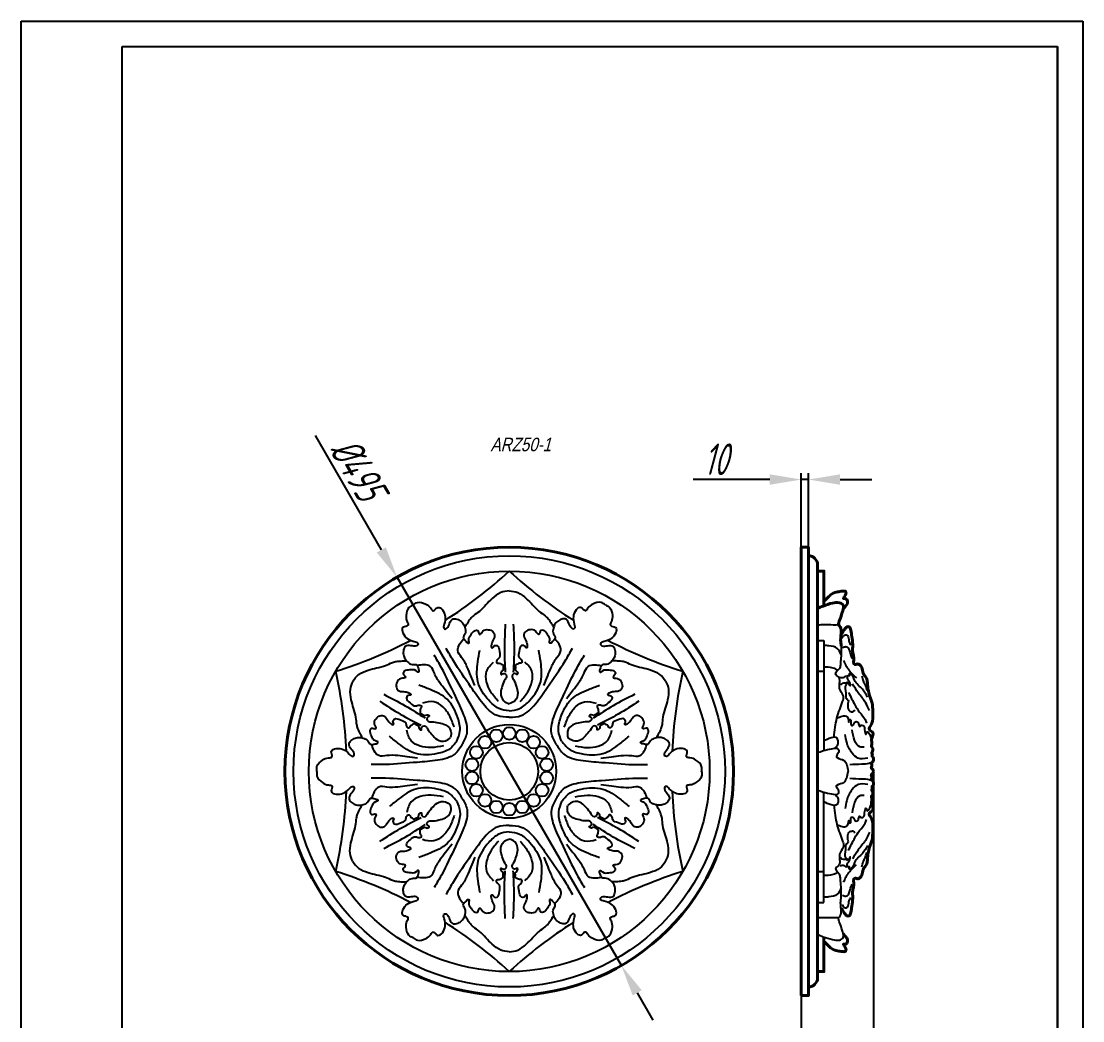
# Model space of a CAD drawing. Header units: millimetres. Extents: x 1541 to 2717, y 245 to 1908.
# Drawn here: x 1541 to 2717, y 800 to 1908 of the extents above; entities that cross this region are included whole.
import ezdxf

# ---------------------------------------------------------------- set-up
doc = ezdxf.new("R2010")
doc.units = ezdxf.units.MM
for name, color, linetype, lineweight in [('архио', 252, 'Continuous', 40), ('ПВХ', 3, 'Continuous', 25), ('Размеры и Текст', 185, 'Continuous', 9)]:
    doc.layers.add(name, color=color, linetype=linetype, lineweight=lineweight)
doc.styles.add('SIMPLEX', font='', dxfattribs={"width": 0.8, "oblique": 15})
doc.styles.get("Standard").update_dxf_attribs({"font": 'ARIAL.TTF'})
doc.styles.get('SIMPLEX').set_extended_font_data('GOST 2.304-81')
doc.dimstyles.new('1K10', dxfattribs={"dimscale": 10, "dimtxt": 3.5, "dimasz": 3.5, "dimexe": 0.7, "dimexo": 0, "dimgap": 0.5, "dimtad": 1, "dimdec": 0, "dimtxsty": 'SIMPLEX', "dimcen": 3.5, "dimadec": 0, "dimazin": 2, "dimtfac": 1, "dimtdec": 0, "dimtmove": 0, "dimatfit": 3, "dimldrblk": 'OPEN', "dimfxl": 1, "dimtolj": 1, "dimtzin": 0, "dimarcsym": 0})
doc.dimstyles.new('1K8', dxfattribs={"dimscale": 8, "dimtxt": 3.5, "dimasz": 3.5, "dimexe": 0.7, "dimexo": 0, "dimgap": 0.5, "dimtad": 1, "dimdec": 0, "dimtxsty": 'SIMPLEX', "dimcen": 3.5, "dimadec": 0, "dimazin": 2, "dimtfac": 1, "dimtdec": 0, "dimtmove": 0, "dimatfit": 3, "dimldrblk": 'OPEN', "dimfxl": 1, "dimtolj": 1, "dimtzin": 0, "dimarcsym": 0})

# ---------------------------------------------------------------- blocks, each defined once
blk = doc.blocks.new('*D9')
at = {"layer": 'Defpoints', "color": 0, "transparency": 16777216}
for p in [(2404.7, 1076.1), (2484.7, 1076.1), (2484.7, 752.6)]:
    blk.add_point(p, dxfattribs=at)
at = {"layer": 'Размеры и Текст', "color": 0, "lineweight": -2, "transparency": 16777216}
for p, q in [((2404.7, 1076.1), (2404.7, 747)), ((2484.7, 1076.1), (2484.7, 747)), ((2404.7, 752.6), (2320.2, 752.6)), ((2456.7, 752.6), (2432.7, 752.6))]:
    blk.add_line(p, q, dxfattribs=at)
at = {"layer": 'Размеры и Текст', "color": 0, "transparency": 16777216}
for points in [[(2432.7, 757.3), (2432.7, 747.9), (2404.7, 752.6)], [(2456.7, 757.3), (2456.7, 747.9), (2484.7, 752.6)]]:
    blk.add_solid(points, dxfattribs=at)
at = {"layer": 'Размеры и Текст', "color": 0, "transparency": 16777216, "insert": (2344, 770.6), "char_height": 28, "attachment_point": 5, "style": 'SIMPLEX'}
blk.add_mtext('\\A1;77', dxfattribs=at)
blk = doc.blocks.new('_OPEN')
at = {"color": 0, "linetype": 'ByBlock'}
for p, q in [((-1, 0.167), (0, 0)), ((0, 0), (-1, -0.167)), ((0, 0), (-1, 0))]:
    blk.add_line(p, q, dxfattribs=at)
blk = doc.blocks.new('*D7')
at = {"layer": 'Defpoints', "color": 0, "transparency": 16777216}
for p in [(1956.9, 1291.3), (2205.4, 860.9)]:
    blk.add_point(p, dxfattribs=at)
at = {"layer": 'Размеры и Текст', "color": 0, "lineweight": -2, "transparency": 16777216}
for p, q in [((1866.3, 1448.4), (1939.4, 1321.6)), ((2205.4, 860.9), (1956.9, 1291.3)), ((2222.9, 830.6), (2240.4, 800.3))]:
    blk.add_line(p, q, dxfattribs=at)
at = {"layer": 'Размеры и Текст', "color": 0, "transparency": 16777216}
for points in [[(1944.5, 1324.5), (1934.4, 1318.7), (1956.9, 1291.3)], [(2228, 833.5), (2217.9, 827.7), (2205.4, 860.9)]]:
    blk.add_solid(points, dxfattribs=at)
at = {"layer": 'Размеры и Текст', "color": 0, "transparency": 16777216, "insert": (1913.6, 1411.4), "char_height": 35, "attachment_point": 5, "rotation": 300, "style": 'SIMPLEX'}
blk.add_mtext('\\A1;%%c495', dxfattribs=at)
blk = doc.blocks.new('*D8')
at = {"layer": 'Defpoints', "color": 0, "transparency": 16777216}
for p in [(2412.7, 1399.6), (2404.7, 1324.6), (2412.7, 1324.6)]:
    blk.add_point(p, dxfattribs=at)
at = {"layer": 'Размеры и Текст', "color": 0, "lineweight": -2, "transparency": 16777216}
for p, q in [((2369.7, 1399.6), (2285.1, 1399.6)), ((2404.7, 1324.6), (2404.7, 1406.6)), ((2412.7, 1399.6), (2404.7, 1399.6)), ((2412.7, 1324.6), (2412.7, 1406.6)), ((2447.7, 1399.6), (2482.7, 1399.6))]:
    blk.add_line(p, q, dxfattribs=at)
at = {"layer": 'Размеры и Текст', "color": 0, "transparency": 16777216}
for points in [[(2369.7, 1405.4), (2369.7, 1393.8), (2404.7, 1399.6)], [(2447.7, 1405.4), (2447.7, 1393.8), (2412.7, 1399.6)]]:
    blk.add_solid(points, dxfattribs=at)
at = {"layer": 'Размеры и Текст', "color": 0, "transparency": 16777216, "insert": (2309.9, 1422.1), "char_height": 35, "attachment_point": 5, "style": 'SIMPLEX'}
blk.add_mtext('\\A1;10', dxfattribs=at)

msp = doc.modelspace()

# ---------------------------------------------------------------- linework, layer by layer
for p, q in [((1540.5, 244.5), (1540.5, 1907.7)), ((1540.5, 1907.7), (2716.5, 1907.7)), ((2716.5, 1907.7), (2716.5, 244.5)), ((1652.5, 272.5), (1652.5, 1879.7)), ((1652.5, 1879.7), (2688.5, 1879.7)), ((2688.5, 1879.7), (2688.5, 272.5)), ((2688.5, 356.5), (2688.5, 1879.7))]:
    msp.add_line(p, q)
at = {"layer": 'архио'}
for points in [[(2404.7, 827.6), (2404.7, 1324.6), (2412.7, 1324.6), (2412.7, 827.6), (2404.7, 827.6)], [(2422.7, 1305.1), (2422.7, 1076.1)], [(2422.7, 1298.1), (2429.7, 1298.1), (2429.7, 1259.7)], [(2422.7, 847.1), (2422.7, 1076.1)], [(2422.7, 854.1), (2429.7, 854.1), (2429.7, 892.5)]]:
    msp.add_lwpolyline(points, dxfattribs=at)
msp.add_circle((2081.2, 1076.1), 248.5, dxfattribs=at)
for centre, start, end in [((2412.7, 1305.1), 0, 90), ((2412.7, 847.1), 270, 0)]:
    msp.add_arc(centre, 10, start, end, dxfattribs=at)
for points, knots in [([(2429.7, 1264.1), (2432.7, 1267.4), (2438.4, 1273.7), (2444.4, 1275), (2449.4, 1275.8), (2454.3, 1276.3), (2454.6, 1271.8), (2449.9, 1267), (2453.6, 1268), (2458.3, 1263.9), (2454.3, 1259.5), (2451.2, 1256.1)], [0, 0, 0, 0, 7.727077, 14.942722, 20.437418, 23.835064, 26.619122, 32.288644, 33.261382, 36.573925, 47.330561, 47.330561, 47.330561, 47.330561]), ([(2484.7, 1076.1), (2484.4, 1077.1), (2484, 1078.6), (2481.6, 1080), (2483.7, 1082.1), (2481.7, 1084.8), (2485.5, 1087.5), (2485, 1091.7), (2482.7, 1093.3), (2483.7, 1094.3), (2483.6, 1095.6), (2482.3, 1096.3), (2483.9, 1098.4), (2484.7, 1101.4), (2481.8, 1103.6), (2483.5, 1107.1), (2482, 1110.4), (2483.7, 1114.5), (2485.2, 1119.5), (2480.7, 1121.3), (2479.6, 1124.2), (2483.7, 1128.6), (2484.2, 1140.1), (2483.8, 1151.9), (2480.5, 1159.8), (2479, 1165.1), (2477.7, 1171.7), (2478.1, 1179.2), (2472.1, 1184.5), (2473.1, 1191.5), (2469, 1194.8), (2467, 1195.5), (2465.5, 1194.6), (2461.6, 1194.2), (2463.9, 1202.4), (2460.8, 1208.5), (2462.3, 1216.8), (2460.6, 1225), (2460.1, 1231.4), (2458.5, 1236.4), (2456.1, 1236.8), (2455.2, 1236.2), (2455, 1236.1)], [0, 0, 0, 0, 3.035672, 4.519711, 6.893274, 9.12537, 12.59969, 18.158675, 18.729455, 19.778632, 21.320406, 22.119502, 23.498589, 27.528779, 30.463386, 32.284102, 38.014343, 40.056005, 45.604893, 50.571012, 52.156564, 54.039052, 66.789311, 85.067675, 89.316782, 92.431962, 101.347478, 110.183746, 112.469674, 124.609057, 126.352721, 128.255, 130.381184, 131.404563, 139.134962, 145.083815, 153.735381, 162.648264, 169.860106, 174.052026, 176.192892, 176.560001, 176.560001, 176.560001, 176.560001]), ([(2484.7, 1076.1), (2484.4, 1075.1), (2484, 1073.6), (2481.6, 1072.2), (2483.7, 1070.1), (2481.7, 1067.4), (2485.5, 1064.7), (2485, 1060.5), (2482.7, 1058.9), (2483.7, 1057.9), (2483.6, 1056.6), (2482.3, 1055.9), (2483.9, 1053.8), (2484.7, 1050.9), (2481.8, 1048.6), (2483.5, 1045.1), (2482, 1041.8), (2483.7, 1037.7), (2485.2, 1032.7), (2480.7, 1030.9), (2479.6, 1028), (2483.7, 1023.6), (2484.2, 1012.1), (2483.8, 1000.3), (2480.5, 992.4), (2479, 987.2), (2477.7, 980.5), (2478.1, 973), (2472.1, 967.7), (2473.1, 960.8), (2469, 957.4), (2467, 956.7), (2465.5, 957.6), (2461.6, 958), (2463.9, 949.8), (2460.8, 943.7), (2462.3, 935.4), (2460.6, 927.2), (2460.1, 920.8), (2458.5, 915.8), (2456.1, 915.4), (2455.2, 916), (2455, 916.1)], [0, 0, 0, 0, 3.035672, 4.519711, 6.893274, 9.12537, 12.59969, 18.158675, 18.729455, 19.778632, 21.320406, 22.119502, 23.498589, 27.528779, 30.463386, 32.284102, 38.014343, 40.056005, 45.604893, 50.571012, 52.156564, 54.039052, 66.789311, 85.067675, 89.316782, 92.431962, 101.347478, 110.183746, 112.469674, 124.609057, 126.352721, 128.255, 130.381184, 131.404563, 139.134962, 145.083815, 153.735381, 162.648264, 169.860106, 174.052026, 176.192892, 176.560001, 176.560001, 176.560001, 176.560001]), ([(2429.7, 888.1), (2432.7, 884.8), (2438.4, 878.5), (2444.4, 877.2), (2449.4, 876.4), (2454.3, 875.9), (2454.6, 880.4), (2449.9, 885.2), (2453.6, 884.2), (2458.3, 888.4), (2454.3, 892.7), (2451.2, 896.1)], [0, 0, 0, 0, 7.727077, 14.942722, 20.437418, 23.835064, 26.619122, 32.288644, 33.261382, 36.573925, 47.330561, 47.330561, 47.330561, 47.330561])]:
    msp.add_open_spline(points, degree=3, knots=knots, dxfattribs=at)
for points in [[(2422.7, 1256.7), (2428.9, 1259.4), (2439.3, 1262.7), (2446.9, 1263.1), (2451.1, 1260.4), (2450.6, 1254.2), (2448.1, 1246.1), (2446, 1239.3), (2446, 1238.4)], [(2446, 1238.4), (2447.8, 1236.4), (2448.8, 1228.7), (2448.3, 1221.9), (2449, 1215)], [(2455, 1236.1), (2452.8, 1233.9), (2450.2, 1229.7), (2448.8, 1227.9)], [(2455, 916.1), (2452.8, 918.4), (2450.2, 922.5), (2448.8, 924.3)]]:
    msp.add_spline(points, degree=3, dxfattribs=at)
at = {"layer": 'ПВХ', "ltscale": 100}
for points in [[(2422.7, 1221.3), (2429.7, 1221.3)], [(2429.7, 1221.3), (2429.7, 1099)], [(2422.7, 1187.1), (2429.7, 1187.1)], [(2429.7, 930.9), (2429.7, 1053.2)], [(2422.7, 965.1), (2429.7, 965.1)], [(2422.7, 930.9), (2429.7, 930.9)]]:
    msp.add_lwpolyline(points, dxfattribs=at)
for centre, radius in [((2081.2, 1076.1), 239), ((2081.2, 1076.1), 222), ((2081.2, 1076.1), 52), ((2066.8, 1115.6), 7), ((2081.2, 1118.1), 7), ((2095.6, 1115.6), 7), ((2054.2, 1108.3), 7), ((2081.2, 1076.1), 32), ((2108.2, 1108.3), 7), ((2044.8, 1097.1), 7), ((2117.6, 1097.1), 7), ((2039.8, 1083.4), 7), ((2122.6, 1083.4), 7), ((2039.8, 1068.8), 7), ((2122.6, 1068.8), 7), ((2044.8, 1055.1), 7), ((2117.6, 1055.1), 7), ((2054.2, 1043.9), 7), ((2108.2, 1043.9), 7), ((2066.8, 1036.6), 7), ((2081.2, 1034.1), 7), ((2095.6, 1036.6), 7)]:
    msp.add_circle(centre, radius, dxfattribs=at)
for centre, start, end in [((1736.8, 1672.5), 302.4949, 312.6032), ((2425.6, 1672.5), 227.3968, 237.5051), ((1736.8, 1672.5), 287.3968, 297.5051), ((2425.6, 1672.5), 242.4949, 252.6032), ((1392.5, 1076.1), 2.4949, 12.6032), ((2769.9, 1076.1), 167.3968, 177.5051), ((1392.5, 1076.1), 347.3968, 357.5051), ((2769.9, 1076.1), 182.4949, 192.6032), ((1736.8, 479.7), 62.4949, 72.6032), ((2425.6, 479.7), 107.3968, 117.5051), ((1736.8, 479.7), 47.3968, 57.5051), ((2425.6, 479.7), 122.4949, 132.6032)]:
    msp.add_arc(centre, 508.7, start, end, dxfattribs=at)
for points, knots in [([(2081.2, 1276.1), (2077.9, 1275.8), (2070.8, 1275), (2062.5, 1268.1), (2055.2, 1260.7), (2049, 1253.5), (2042.3, 1249.5), (2037.6, 1244.9), (2034.8, 1240.4), (2032.8, 1237.2), (2031.9, 1235.9)], [0, 0, 0, 0, 9.680595, 21.137021, 31.032905, 41.173984, 49.444937, 54.106694, 60.76229, 65.356004, 65.356004, 65.356004, 65.356004]), ([(2081.2, 1276.1), (2084.5, 1275.8), (2091.6, 1275), (2099.9, 1268.1), (2107.2, 1260.7), (2113.4, 1253.5), (2120.1, 1249.5), (2124.8, 1244.9), (2127.6, 1240.4), (2129.6, 1237.2), (2130.5, 1235.9)], [0, 0, 0, 0, 9.680595, 21.137021, 31.032905, 41.173984, 49.444937, 54.106694, 60.76229, 65.356004, 65.356004, 65.356004, 65.356004]), ([(2043, 1171.3), (2041.5, 1174.9), (2038.7, 1181.7), (2034.5, 1192.4), (2029.7, 1201.4), (2022.6, 1209.2), (2025.8, 1217.4), (2029, 1221.1), (2030.7, 1222.9)], [0, 0, 0, 0, 11.598023, 22.048656, 34.334672, 43.150267, 50.427231, 57.912523, 57.912523, 57.912523, 57.912523]), ([(2119.4, 1171.3), (2120.9, 1174.9), (2123.7, 1181.7), (2127.9, 1192.4), (2132.7, 1201.4), (2139.8, 1209.2), (2136.6, 1217.4), (2133.4, 1221.1), (2131.7, 1222.9)], [0, 0, 0, 0, 11.598023, 22.048656, 34.334672, 43.150267, 50.427231, 57.912523, 57.912523, 57.912523, 57.912523]), ([(1908, 1176.1), (1909.9, 1178.8), (1914.1, 1184.6), (1924.3, 1188.2), (1934.3, 1190.9), (1943.7, 1192.7), (1950.5, 1196.5), (1956.8, 1198.3), (1962.1, 1198.4), (1965.9, 1198.6), (1967.4, 1198.7)], [0, 0, 0, 0, 9.680595, 21.137021, 31.032905, 41.173984, 49.444937, 54.106694, 60.76229, 65.356004, 65.356004, 65.356004, 65.356004]), ([(2017.8, 1156.8), (2015.5, 1159.8), (2011, 1165.7), (2003.8, 1174.7), (1998.4, 1183.4), (1995.3, 1193.4), (1986.5, 1194.7), (1981.7, 1193.8), (1979.3, 1193.3)], [0, 0, 0, 0, 11.598023, 22.048656, 34.334672, 43.150267, 50.427231, 57.912523, 57.912523, 57.912523, 57.912523]), ([(2144.6, 1156.8), (2146.9, 1159.8), (2151.4, 1165.7), (2158.6, 1174.7), (2164, 1183.4), (2167.1, 1193.4), (2175.9, 1194.7), (2180.7, 1193.8), (2183.1, 1193.3)], [0, 0, 0, 0, 11.598023, 22.048656, 34.334672, 43.150267, 50.427231, 57.912523, 57.912523, 57.912523, 57.912523]), ([(2254.4, 1176.1), (2252.5, 1178.8), (2248.3, 1184.6), (2238.1, 1188.2), (2228.1, 1190.9), (2218.7, 1192.7), (2211.9, 1196.5), (2205.6, 1198.3), (2200.3, 1198.4), (2196.5, 1198.6), (2195, 1198.7)], [0, 0, 0, 0, 9.680595, 21.137021, 31.032905, 41.173984, 49.444937, 54.106694, 60.76229, 65.356004, 65.356004, 65.356004, 65.356004]), ([(1908, 1176.1), (1906.6, 1173.1), (1903.7, 1166.5), (1905.6, 1155.9), (1908.3, 1145.9), (1911.4, 1136.9), (1911.5, 1129.1), (1913.2, 1122.8), (1915.8, 1118.1), (1917.5, 1114.7), (1918.1, 1113.4)], [0, 0, 0, 0, 9.680595, 21.137021, 31.032905, 41.173984, 49.444937, 54.106694, 60.76229, 65.356004, 65.356004, 65.356004, 65.356004]), ([(2254.4, 1176.1), (2255.8, 1173.1), (2258.7, 1166.5), (2256.8, 1155.9), (2254.1, 1145.9), (2251, 1136.9), (2250.9, 1129.1), (2249.2, 1122.8), (2246.6, 1118.1), (2244.9, 1114.7), (2244.3, 1113.4)], [0, 0, 0, 0, 9.680595, 21.137021, 31.032905, 41.173984, 49.444937, 54.106694, 60.76229, 65.356004, 65.356004, 65.356004, 65.356004]), ([(1979.6, 1090.7), (1975.8, 1091.2), (1968.5, 1092.1), (1957.1, 1093.8), (1946.9, 1094.2), (1936.6, 1091.9), (1931.1, 1098.8), (1929.5, 1103.4), (1928.8, 1105.8)], [0, 0, 0, 0, 11.598023, 22.048656, 34.334672, 43.150267, 50.427231, 57.912523, 57.912523, 57.912523, 57.912523]), ([(2182.7, 1090.7), (2186.6, 1091.2), (2193.9, 1092.1), (2205.3, 1093.8), (2215.5, 1094.2), (2225.8, 1091.9), (2231.3, 1098.8), (2232.9, 1103.4), (2233.6, 1105.8)], [0, 0, 0, 0, 11.598023, 22.048656, 34.334672, 43.150267, 50.427231, 57.912523, 57.912523, 57.912523, 57.912523]), ([(1979.6, 1061.5), (1975.8, 1061), (1968.5, 1060.1), (1957.1, 1058.4), (1946.9, 1058), (1936.6, 1060.3), (1931.1, 1053.4), (1929.5, 1048.8), (1928.8, 1046.5)], [0, 0, 0, 0, 11.598023, 22.048656, 34.334672, 43.150267, 50.427231, 57.912523, 57.912523, 57.912523, 57.912523]), ([(2182.7, 1061.5), (2186.6, 1061), (2193.9, 1060.1), (2205.3, 1058.4), (2215.5, 1058), (2225.8, 1060.3), (2231.3, 1053.4), (2232.9, 1048.8), (2233.6, 1046.5)], [0, 0, 0, 0, 11.598023, 22.048656, 34.334672, 43.150267, 50.427231, 57.912523, 57.912523, 57.912523, 57.912523]), ([(1908, 976.1), (1906.6, 979.1), (1903.7, 985.7), (1905.6, 996.3), (1908.3, 1006.3), (1911.4, 1015.3), (1911.5, 1023.1), (1913.2, 1029.5), (1915.8, 1034.1), (1917.5, 1037.5), (1918.1, 1038.8)], [0, 0, 0, 0, 9.680595, 21.137021, 31.032905, 41.173984, 49.444937, 54.106694, 60.76229, 65.356004, 65.356004, 65.356004, 65.356004]), ([(2254.4, 976.1), (2255.8, 979.1), (2258.7, 985.7), (2256.8, 996.3), (2254.1, 1006.3), (2251, 1015.3), (2250.9, 1023.1), (2249.2, 1029.5), (2246.6, 1034.1), (2244.9, 1037.5), (2244.3, 1038.8)], [0, 0, 0, 0, 9.680595, 21.137021, 31.032905, 41.173984, 49.444937, 54.106694, 60.76229, 65.356004, 65.356004, 65.356004, 65.356004]), ([(2017.8, 995.4), (2015.5, 992.4), (2011, 986.5), (2003.8, 977.5), (1998.4, 968.8), (1995.3, 958.8), (1986.5, 957.5), (1981.7, 958.4), (1979.3, 958.9)], [0, 0, 0, 0, 11.598023, 22.048656, 34.334672, 43.150267, 50.427231, 57.912523, 57.912523, 57.912523, 57.912523]), ([(2144.6, 995.4), (2146.9, 992.4), (2151.4, 986.5), (2158.6, 977.5), (2164, 968.8), (2167.1, 958.8), (2175.9, 957.5), (2180.7, 958.4), (2183.1, 958.9)], [0, 0, 0, 0, 11.598023, 22.048656, 34.334672, 43.150267, 50.427231, 57.912523, 57.912523, 57.912523, 57.912523]), ([(1908, 976.1), (1909.9, 973.4), (1914.1, 967.6), (1924.3, 964), (1934.3, 961.3), (1943.7, 959.5), (1950.5, 955.7), (1956.8, 953.9), (1962.1, 953.8), (1965.9, 953.6), (1967.4, 953.5)], [0, 0, 0, 0, 9.680595, 21.137021, 31.032905, 41.173984, 49.444937, 54.106694, 60.76229, 65.356004, 65.356004, 65.356004, 65.356004]), ([(2043, 980.9), (2041.5, 977.3), (2038.7, 970.5), (2034.5, 959.8), (2029.7, 950.8), (2022.6, 943), (2025.8, 934.8), (2029, 931.1), (2030.7, 929.3)], [0, 0, 0, 0, 11.598023, 22.048656, 34.334672, 43.150267, 50.427231, 57.912523, 57.912523, 57.912523, 57.912523]), ([(2119.4, 980.9), (2120.9, 977.3), (2123.7, 970.5), (2127.9, 959.8), (2132.7, 950.8), (2139.8, 943), (2136.6, 934.8), (2133.4, 931.1), (2131.7, 929.3)], [0, 0, 0, 0, 11.598023, 22.048656, 34.334672, 43.150267, 50.427231, 57.912523, 57.912523, 57.912523, 57.912523]), ([(2254.4, 976.1), (2252.5, 973.4), (2248.3, 967.6), (2238.1, 964), (2228.1, 961.3), (2218.7, 959.5), (2211.9, 955.7), (2205.6, 953.9), (2200.3, 953.8), (2196.5, 953.6), (2195, 953.5)], [0, 0, 0, 0, 9.680595, 21.137021, 31.032905, 41.173984, 49.444937, 54.106694, 60.76229, 65.356004, 65.356004, 65.356004, 65.356004]), ([(2081.2, 876.1), (2077.9, 876.4), (2070.8, 877.2), (2062.5, 884.1), (2055.2, 891.5), (2049, 898.7), (2042.3, 902.7), (2037.6, 907.3), (2034.8, 911.8), (2032.8, 915), (2031.9, 916.3)], [0, 0, 0, 0, 9.680595, 21.137021, 31.032905, 41.173984, 49.444937, 54.106694, 60.76229, 65.356004, 65.356004, 65.356004, 65.356004]), ([(2081.2, 876.1), (2084.5, 876.4), (2091.6, 877.2), (2099.9, 884.1), (2107.2, 891.5), (2113.4, 898.7), (2120.1, 902.7), (2124.8, 907.3), (2127.6, 911.8), (2129.6, 915), (2130.5, 916.3)], [0, 0, 0, 0, 9.680595, 21.137021, 31.032905, 41.173984, 49.444937, 54.106694, 60.76229, 65.356004, 65.356004, 65.356004, 65.356004])]:
    msp.add_open_spline(points, degree=3, knots=knots, dxfattribs=at)
for points in [[(1974.7, 1260.6), (1970, 1257.8), (1967, 1249), (1968.1, 1241.9), (1969.1, 1238.2), (1967.9, 1237.2), (1965, 1236.5), (1963.3, 1235.5), (1963.3, 1229.7), (1968.2, 1223.3), (1975.9, 1220), (1980.2, 1217.5), (1980.1, 1216.6), (1978.5, 1215.4), (1972.3, 1215.4), (1965.9, 1214.4), (1964.5, 1212), (1963.8, 1206.7), (1965.1, 1202), (1968.4, 1197.7), (1973.5, 1194.7), (1978.7, 1194), (1979.8, 1192.2), (1980.5, 1189.6), (1981.2, 1187), (1980.6, 1186), (1977.9, 1187.6), (1970.8, 1188.5), (1964.9, 1187), (1963.5, 1184.5), (1965.1, 1182.4), (1966.2, 1180.4), (1961.4, 1179.1), (1956.8, 1174.7), (1956.1, 1169.3), (1959.3, 1165.2), (1965.5, 1164.4), (1970.6, 1162.9), (1971.6, 1162.4), (1972.3, 1161.2), (1970.9, 1160.5), (1968.6, 1159.9), (1967.3, 1157.5), (1971.5, 1152), (1977.4, 1148.6), (1981.1, 1149.6), (1982.3, 1149.4), (1983.8, 1148.6), (1983.8, 1147.3), (1982.9, 1145.8), (1982.6, 1143.4), (1982.6, 1140.8), (1984.5, 1139.7), (1987.3, 1138.1), (1990.2, 1138.9), (1992.6, 1137.4), (1991.3, 1136.4), (1989.9, 1134.1), (1991.4, 1131.6), (1995.1, 1131.1), (2003.1, 1130), (2010.7, 1127.7), (2016.6, 1120.4), (2016.2, 1113.6)], [(1974.7, 1260.6), (1979.4, 1263.3), (1988.6, 1261.4), (1994.2, 1257), (1996.9, 1254.2), (1998.3, 1254.8), (2000.4, 1256.9), (2002.1, 1257.9), (2007.1, 1255), (2010.2, 1247.6), (2009.2, 1239.3), (2009.2, 1234.3), (2010.1, 1233.9), (2011.9, 1234.7), (2015.1, 1240.1), (2019.1, 1245.1), (2021.8, 1245.1), (2026.8, 1243.1), (2030.3, 1239.6), (2032.3, 1234.6), (2032.3, 1228.7), (2030.3, 1223.8), (2031.4, 1222), (2033.3, 1220.1), (2035.2, 1218.2), (2036.3, 1218.2), (2036.3, 1221.3), (2039, 1227.9), (2043.3, 1232.2), (2046.2, 1232.2), (2047.2, 1229.9), (2048.3, 1227.9), (2051.9, 1231.4), (2058, 1233.1), (2063, 1231.1), (2065, 1226.3), (2062.6, 1220.4), (2061.3, 1215.3), (2061.3, 1214.2), (2061.9, 1213), (2063.3, 1213.8), (2064.9, 1215.5), (2067.7, 1215.5), (2070.3, 1209.1), (2070.3, 1202.2), (2067.6, 1199.5), (2067.1, 1198.4), (2067.1, 1196.7), (2068.2, 1196.1), (2070, 1196.1), (2072.2, 1195.1), (2074.4, 1193.8), (2074.4, 1191.7), (2074.4, 1188.4), (2072.3, 1186.3), (2072.3, 1183.5), (2073.9, 1184.1), (2076.6, 1184.1), (2078.1, 1181.6), (2076.6, 1178.1), (2073.5, 1170.7), (2071.8, 1163), (2075.1, 1154.2), (2081.2, 1151.1)], [(2187.7, 1260.6), (2183, 1263.3), (2173.8, 1261.4), (2168.2, 1257), (2165.5, 1254.2), (2164.1, 1254.8), (2162, 1256.9), (2160.3, 1257.9), (2155.3, 1255), (2152.2, 1247.6), (2153.2, 1239.3), (2153.2, 1234.3), (2152.3, 1233.9), (2150.4, 1234.7), (2147.3, 1240.1), (2143.3, 1245.1), (2140.6, 1245.1), (2135.6, 1243.1), (2132.1, 1239.6), (2130.1, 1234.6), (2130.1, 1228.7), (2132.1, 1223.8), (2131, 1222), (2129.1, 1220.1), (2127.2, 1218.2), (2126.1, 1218.2), (2126.1, 1221.3), (2123.4, 1227.9), (2119.1, 1232.2), (2116.2, 1232.2), (2115.2, 1229.9), (2114.1, 1227.9), (2110.5, 1231.4), (2104.4, 1233.1), (2099.4, 1231.1), (2097.4, 1226.3), (2099.8, 1220.4), (2101.1, 1215.3), (2101.1, 1214.2), (2100.5, 1213), (2099.1, 1213.8), (2097.5, 1215.5), (2094.7, 1215.5), (2092.1, 1209.1), (2092.1, 1202.2), (2094.8, 1199.5), (2095.2, 1198.4), (2095.2, 1196.7), (2094.2, 1196.1), (2092.4, 1196.1), (2090.2, 1195.1), (2088, 1193.8), (2088, 1191.7), (2088, 1188.4), (2090.1, 1186.3), (2090.1, 1183.5), (2088.5, 1184.1), (2085.8, 1184.1), (2084.3, 1181.6), (2085.8, 1178.1), (2088.9, 1170.7), (2090.6, 1163), (2087.3, 1154.2), (2081.2, 1151.1)], [(2187.7, 1260.6), (2192.4, 1257.8), (2195.4, 1249), (2194.3, 1241.9), (2193.3, 1238.2), (2194.5, 1237.2), (2197.4, 1236.5), (2199.1, 1235.5), (2199.1, 1229.7), (2194.2, 1223.3), (2186.5, 1220), (2182.2, 1217.5), (2182.3, 1216.6), (2183.9, 1215.4), (2190.1, 1215.4), (2196.5, 1214.4), (2197.9, 1212), (2198.6, 1206.7), (2197.3, 1202), (2194, 1197.7), (2188.9, 1194.7), (2183.7, 1194), (2182.6, 1192.2), (2181.9, 1189.6), (2181.2, 1187), (2181.8, 1186), (2184.5, 1187.6), (2191.6, 1188.5), (2197.5, 1187), (2198.9, 1184.5), (2197.3, 1182.4), (2196.2, 1180.4), (2201, 1179.1), (2205.6, 1174.7), (2206.3, 1169.3), (2203.1, 1165.2), (2196.9, 1164.4), (2191.8, 1162.9), (2190.8, 1162.4), (2190.1, 1161.2), (2191.5, 1160.5), (2193.8, 1159.9), (2195.1, 1157.5), (2190.9, 1152), (2185, 1148.6), (2181.3, 1149.6), (2180.1, 1149.4), (2178.6, 1148.6), (2178.6, 1147.3), (2179.5, 1145.8), (2179.8, 1143.4), (2179.8, 1140.8), (2177.9, 1139.7), (2175.1, 1138.1), (2172.2, 1138.9), (2169.8, 1137.4), (2171.1, 1136.4), (2172.5, 1134.1), (2171, 1131.6), (2167.3, 1131.1), (2159.3, 1130), (2151.7, 1127.7), (2145.8, 1120.4), (2146.2, 1113.6)], [(2076.8, 1239.2), (2075.8, 1212.3), (2076.7, 1186.2)], [(2085.6, 1239.2), (2086.6, 1212.3), (2085.7, 1186.2)], [(2446, 1238.4), (2440, 1238.3), (2430, 1238.6), (2422.7, 1238.2)], [(2450.1, 1223.8), (2451.9, 1226.6), (2455.3, 1227.1), (2456.8, 1225.1), (2457.8, 1219.6), (2459.6, 1215.9)], [(2081.2, 1136.1), (2067.9, 1137.9), (2052.3, 1150.8), (2038.8, 1169.5), (2019.3, 1198.6), (2011.2, 1212.5)], [(2081.2, 1136.1), (2094.5, 1137.9), (2110.1, 1150.8), (2123.6, 1169.5), (2143.1, 1198.6), (2151.2, 1212.5)], [(2448.8, 1205.6), (2444.5, 1212.4), (2435.4, 1215.3), (2429.7, 1215.5)], [(2449, 1215), (2448.6, 1201.3), (2448, 1194.2), (2447, 1190.1), (2444.4, 1188)], [(2450.5, 1213.3), (2452.3, 1214.1), (2455.9, 1213.9), (2457.3, 1211.7), (2460.1, 1203.6), (2461.2, 1201)], [(2029.2, 1106.1), (2034.4, 1118.5), (2031, 1138.5), (2021.5, 1159.5), (2006.1, 1191), (1998, 1204.9)], [(2081.2, 1143.1), (2069.8, 1145.8), (2058.4, 1155), (2046.4, 1175.6), (2046.4, 1197.5), (2048.5, 1210.5)], [(2081.2, 1143.1), (2092.6, 1145.8), (2104, 1155), (2116, 1175.6), (2116, 1197.5), (2113.9, 1210.5)], [(2133.2, 1106.1), (2128, 1118.5), (2131.4, 1138.5), (2140.9, 1159.5), (2156.3, 1191), (2164.4, 1204.9)], [(2069.3, 1153.4), (2060.7, 1164.4), (2056.1, 1175.5), (2056.1, 1187), (2063.9, 1197.3)], [(2093.1, 1153.4), (2101.7, 1164.4), (2106.3, 1175.5), (2106.3, 1187), (2098.5, 1197.3)], [(2441.1, 1113.8), (2442.1, 1125), (2447.3, 1144.8), (2450.5, 1153.5), (2451.4, 1159.4), (2448.1, 1165.6), (2447, 1168.8), (2447.3, 1175.6), (2445.9, 1180.8), (2442.5, 1184.2), (2444.4, 1187.7), (2439.9, 1190.6), (2429.7, 1191.7)], [(2451.5, 1199), (2457.4, 1188.4), (2466, 1179.6)], [(2447.7, 1180.5), (2452.2, 1180.6), (2454.1, 1181.8), (2454.9, 1182)], [(2478.1, 1158.4), (2472.5, 1167.1), (2463.8, 1177.1), (2459.1, 1184.2), (2457.7, 1184.2), (2458.1, 1182.1), (2456.8, 1182.1), (2455.4, 1179.4), (2458, 1175.2), (2458.8, 1170.8), (2457, 1173.7), (2454.5, 1172.5), (2453.9, 1162.9), (2454.7, 1156.8), (2457.2, 1154.4)], [(2471.7, 1181.9), (2473.3, 1176.4), (2475.3, 1172.3), (2477.2, 1165.7)], [(2023.2, 1109.6), (2026.6, 1120.8), (2024.3, 1135.3), (2012.4, 1156), (1993.4, 1166.9), (1981.2, 1171.6)], [(2139.2, 1109.6), (2135.8, 1120.8), (2138.1, 1135.3), (2150, 1156), (2169, 1166.9), (2181.2, 1171.6)], [(2456.2, 1174.8), (2453, 1173.7), (2449.9, 1173.5), (2448.1, 1171.5)], [(2480.3, 1143.6), (2475.7, 1152.6), (2467.9, 1163.1), (2461.5, 1173)], [(1937.7, 1153.8), (1960.5, 1139.5), (1983.6, 1127.3)], [(1942.2, 1161.5), (1966, 1148.9), (1988.1, 1135)], [(2020.2, 1125), (2015, 1138), (2007.7, 1147.5), (1997.7, 1153.3), (1984.9, 1151.7)], [(2142.2, 1125), (2147.4, 1138), (2154.7, 1147.5), (2164.7, 1153.3), (2177.5, 1151.7)], [(2220.2, 1161.5), (2196.4, 1148.9), (2174.3, 1135)], [(2224.7, 1153.8), (2201.9, 1139.5), (2178.8, 1127.3)], [(2457.2, 1154.4), (2456.1, 1148.4), (2458.6, 1142.9), (2462.1, 1142.4), (2464, 1144.3)], [(2457.1, 1163.7), (2464.1, 1149.8), (2469.3, 1141.8), (2475.4, 1133.6), (2477, 1129.6)], [(1868.2, 1076.1), (1868.2, 1081.6), (1874.4, 1088.5), (1881, 1091.2), (1884.8, 1092.2), (1885, 1093.7), (1884.2, 1096.5), (1884.2, 1098.5), (1889.3, 1101.4), (1897.2, 1100.4), (1903.9, 1095.3), (1908.2, 1092.8), (1909, 1093.4), (1909.3, 1095.4), (1906.1, 1100.8), (1903.8, 1106.8), (1905.1, 1109.2), (1909.4, 1112.4), (1914.2, 1113.7), (1919.5, 1113), (1924.6, 1110.1), (1927.8, 1105.9), (1929.9, 1105.9), (1932.5, 1106.6), (1935.1, 1107.3), (1935.7, 1108.3), (1933, 1109.8), (1928.6, 1115.5), (1927.1, 1121.4), (1928.5, 1123.9), (1931, 1123.5), (1933.3, 1123.5), (1932, 1128.4), (1933.6, 1134.5), (1937.9, 1137.8), (1943.1, 1137.1), (1946.9, 1132.1), (1950.7, 1128.5), (1951.7, 1127.9), (1953, 1127.9), (1953, 1129.4), (1952.4, 1131.7), (1953.8, 1134.1), (1960.6, 1133.2), (1966.5, 1129.8), (1967.5, 1126.1), (1968.3, 1125.1), (1969.8, 1124.2), (1970.8, 1124.8), (1971.7, 1126.4), (1973.6, 1127.8), (1975.9, 1129.1), (1977.7, 1128), (1980.6, 1126.4), (1981.3, 1123.5), (1983.8, 1122.1), (1984, 1123.8), (1985.3, 1126.1), (1988.3, 1126.1), (1990.6, 1123.2), (1995.5, 1116.8), (2001.2, 1111.4), (2010.5, 1109.9), (2016.2, 1113.6)], [(2294.2, 1076.1), (2294.2, 1081.6), (2288, 1088.5), (2281.4, 1091.2), (2277.6, 1092.2), (2277.4, 1093.7), (2278.2, 1096.5), (2278.2, 1098.5), (2273.1, 1101.4), (2265.2, 1100.4), (2258.5, 1095.3), (2254.2, 1092.8), (2253.4, 1093.4), (2253.1, 1095.4), (2256.3, 1100.8), (2258.6, 1106.8), (2257.3, 1109.2), (2253, 1112.4), (2248.2, 1113.7), (2242.9, 1113), (2237.8, 1110.1), (2234.6, 1105.9), (2232.5, 1105.9), (2229.9, 1106.6), (2227.3, 1107.3), (2226.7, 1108.3), (2229.4, 1109.8), (2233.8, 1115.5), (2235.3, 1121.4), (2233.9, 1123.9), (2231.4, 1123.5), (2229.1, 1123.5), (2230.4, 1128.4), (2228.8, 1134.5), (2224.5, 1137.8), (2219.3, 1137.1), (2215.5, 1132.1), (2211.7, 1128.5), (2210.7, 1127.9), (2209.4, 1127.9), (2209.4, 1129.4), (2210, 1131.7), (2208.6, 1134.1), (2201.8, 1133.2), (2195.9, 1129.8), (2194.9, 1126.1), (2194.1, 1125.1), (2192.6, 1124.2), (2191.6, 1124.8), (2190.7, 1126.4), (2188.8, 1127.8), (2186.5, 1129.1), (2184.7, 1128), (2181.8, 1126.4), (2181.1, 1123.5), (2178.6, 1122.1), (2178.4, 1123.8), (2177, 1126.1), (2174.1, 1126.1), (2171.8, 1123.2), (2166.9, 1116.8), (2161.2, 1111.4), (2151.9, 1109.9), (2146.2, 1113.6)], [(2444.2, 1135.1), (2449.9, 1137.3), (2455.8, 1136), (2457.3, 1130.6), (2457.5, 1132.3), (2458.9, 1133.5), (2460.3, 1127), (2462.6, 1127.5), (2464.1, 1130.7), (2466.8, 1131), (2468.5, 1127.7), (2469.3, 1125.8), (2470.7, 1127.2), (2472.8, 1127.1), (2475.2, 1120.2), (2476.4, 1116.8), (2477.6, 1119.8), (2480.5, 1117), (2482.6, 1109.5)], [(2008.3, 1104.4), (1994.5, 1102.5), (1982.6, 1104.1), (1972.6, 1109.9), (1967.6, 1121.7)], [(2154.1, 1104.4), (2167.9, 1102.5), (2179.8, 1104.1), (2189.8, 1109.9), (2194.8, 1121.7)], [(2474.5, 1102.9), (2469.5, 1103.2), (2463.8, 1110.5), (2460.9, 1122)], [(2029.2, 1106.1), (2021.1, 1095.5), (2002.1, 1088.4), (1979.1, 1086.1), (1944.2, 1083.7), (1928.1, 1083.7)], [(2023.2, 1109.6), (2015.2, 1101), (2001.5, 1095.8), (1977.6, 1095.8), (1958.7, 1106.7), (1948.5, 1115)], [(2133.2, 1106.1), (2141.3, 1095.5), (2160.3, 1088.4), (2183.3, 1086.1), (2218.2, 1083.7), (2234.3, 1083.7)], [(2139.2, 1109.6), (2147.2, 1101), (2160.9, 1095.8), (2184.8, 1095.8), (2203.7, 1106.7), (2213.9, 1115)], [(2441.8, 1101.8), (2445.3, 1105.8), (2445.4, 1110.1), (2444.3, 1113), (2437.8, 1113.1), (2429.7, 1109.9)], [(2478.3, 1090.7), (2467.5, 1090.8), (2461.1, 1096.2), (2455, 1108.4), (2453.4, 1117.1)], [(2422.7, 1097), (2433.9, 1100.2), (2442.3, 1101.8), (2444.4, 1101.7), (2446.2, 1099.5), (2445.3, 1096), (2443.9, 1091.9), (2444.6, 1091.3), (2451.8, 1088.3), (2456.5, 1076.1)], [(2458.6, 1083.7), (2471.9, 1084.3), (2479.8, 1085.2), (2481.7, 1086.1)], [(1868.2, 1076.1), (1868.2, 1070.6), (1874.4, 1063.7), (1881, 1061), (1884.8, 1060), (1885, 1058.5), (1884.2, 1055.7), (1884.2, 1053.7), (1889.3, 1050.8), (1897.2, 1051.8), (1903.9, 1056.9), (1908.2, 1059.4), (1909, 1058.8), (1909.3, 1056.8), (1906.1, 1051.4), (1903.8, 1045.4), (1905.1, 1043), (1909.4, 1039.8), (1914.2, 1038.5), (1919.5, 1039.2), (1924.6, 1042.1), (1927.8, 1046.3), (1929.9, 1046.3), (1932.5, 1045.6), (1935.1, 1044.9), (1935.7, 1044), (1933, 1042.4), (1928.6, 1036.7), (1927.1, 1030.8), (1928.5, 1028.4), (1931, 1028.7), (1933.3, 1028.7), (1932, 1023.8), (1933.6, 1017.7), (1937.9, 1014.4), (1943.1, 1015.1), (1946.9, 1020.1), (1950.7, 1023.8), (1951.7, 1024.3), (1953, 1024.3), (1953, 1022.8), (1952.4, 1020.5), (1953.8, 1018.1), (1960.6, 1019), (1966.5, 1022.4), (1967.5, 1026.1), (1968.3, 1027.1), (1969.8, 1028), (1970.8, 1027.4), (1971.7, 1025.9), (1973.6, 1024.4), (1975.9, 1023.1), (1977.7, 1024.2), (1980.6, 1025.8), (1981.3, 1028.7), (1983.8, 1030.1), (1984, 1028.4), (1985.3, 1026.1), (1988.3, 1026.1), (1990.6, 1029.1), (1995.5, 1035.5), (2001.2, 1040.8), (2010.5, 1042.3), (2016.2, 1038.6)], [(2294.2, 1076.1), (2294.2, 1070.6), (2288, 1063.7), (2281.4, 1061), (2277.6, 1060), (2277.4, 1058.5), (2278.2, 1055.7), (2278.2, 1053.7), (2273.1, 1050.8), (2265.2, 1051.8), (2258.5, 1056.9), (2254.2, 1059.4), (2253.4, 1058.8), (2253.1, 1056.8), (2256.3, 1051.4), (2258.6, 1045.4), (2257.3, 1043), (2253, 1039.8), (2248.2, 1038.5), (2242.9, 1039.2), (2237.8, 1042.1), (2234.6, 1046.3), (2232.5, 1046.3), (2229.9, 1045.6), (2227.3, 1044.9), (2226.7, 1044), (2229.4, 1042.4), (2233.8, 1036.7), (2235.3, 1030.8), (2233.9, 1028.4), (2231.4, 1028.7), (2229.1, 1028.7), (2230.4, 1023.8), (2228.8, 1017.7), (2224.5, 1014.4), (2219.3, 1015.1), (2215.5, 1020.1), (2211.7, 1023.8), (2210.7, 1024.3), (2209.4, 1024.3), (2209.4, 1022.8), (2210, 1020.5), (2208.6, 1018.1), (2201.8, 1019), (2195.9, 1022.4), (2194.9, 1026.1), (2194.1, 1027.1), (2192.6, 1028), (2191.6, 1027.4), (2190.7, 1025.9), (2188.8, 1024.4), (2186.5, 1023.1), (2184.7, 1024.2), (2181.8, 1025.8), (2181.1, 1028.7), (2178.6, 1030.1), (2178.4, 1028.4), (2177, 1026.1), (2174.1, 1026.1), (2171.8, 1029.1), (2166.9, 1035.5), (2161.2, 1040.8), (2151.9, 1042.3), (2146.2, 1038.6)], [(2422.7, 1055.3), (2433.9, 1052), (2442.3, 1050.4), (2444.4, 1050.5), (2446.2, 1052.7), (2445.3, 1056.2), (2443.9, 1060.3), (2444.6, 1060.9), (2451.8, 1063.9), (2456.5, 1076.1)], [(2029.2, 1046.1), (2021.1, 1056.7), (2002.1, 1063.8), (1979.1, 1066.1), (1944.2, 1068.5), (1928.1, 1068.5)], [(2023.2, 1042.6), (2015.2, 1051.2), (2001.5, 1056.4), (1977.6, 1056.4), (1958.7, 1045.5), (1948.5, 1037.2)], [(2133.2, 1046.1), (2141.3, 1056.7), (2160.3, 1063.8), (2183.3, 1066.1), (2218.2, 1068.5), (2234.3, 1068.5)], [(2139.2, 1042.6), (2147.2, 1051.2), (2160.9, 1056.4), (2184.8, 1056.4), (2203.7, 1045.5), (2213.9, 1037.2)], [(2478.3, 1061.5), (2467.5, 1061.4), (2461.1, 1056), (2455, 1043.8), (2453.4, 1035.1)], [(2458.6, 1068.5), (2471.9, 1067.9), (2479.8, 1067), (2481.7, 1066.2)], [(2008.3, 1047.8), (1994.5, 1049.7), (1982.6, 1048.1), (1972.6, 1042.4), (1967.6, 1030.5)], [(2154.1, 1047.8), (2167.9, 1049.7), (2179.8, 1048.1), (2189.8, 1042.4), (2194.8, 1030.5)], [(2441.8, 1050.5), (2445.3, 1046.4), (2445.4, 1042.1), (2444.3, 1039.2), (2437.8, 1039.1), (2429.7, 1042.3)], [(2474.5, 1049.3), (2469.5, 1049), (2463.8, 1041.7), (2460.9, 1030.2)], [(1974.7, 891.6), (1970, 894.4), (1967, 903.2), (1968.1, 910.3), (1969.1, 914), (1967.9, 915), (1965, 915.7), (1963.3, 916.7), (1963.3, 922.5), (1968.2, 928.9), (1975.9, 932.2), (1980.2, 934.7), (1980.1, 935.6), (1978.5, 936.9), (1972.3, 936.9), (1965.9, 937.8), (1964.5, 940.2), (1963.8, 945.5), (1965.1, 950.3), (1968.4, 954.5), (1973.5, 957.5), (1978.7, 958.2), (1979.8, 960), (1980.5, 962.6), (1981.2, 965.2), (1980.6, 966.2), (1977.9, 964.6), (1970.8, 963.7), (1964.9, 965.2), (1963.5, 967.7), (1965.1, 969.8), (1966.2, 971.8), (1961.4, 973.1), (1956.8, 977.5), (1956.1, 982.9), (1959.3, 987), (1965.5, 987.8), (1970.6, 989.3), (1971.6, 989.8), (1972.3, 991), (1970.9, 991.7), (1968.6, 992.3), (1967.3, 994.7), (1971.5, 1000.2), (1977.4, 1003.6), (1981.1, 1002.6), (1982.3, 1002.8), (1983.8, 1003.6), (1983.8, 1004.9), (1982.9, 1006.4), (1982.6, 1008.8), (1982.6, 1011.4), (1984.5, 1012.5), (1987.3, 1014.1), (1990.2, 1013.3), (1992.6, 1014.8), (1991.3, 1015.8), (1989.9, 1018.1), (1991.4, 1020.6), (1995.1, 1021.1), (2003.1, 1022.2), (2010.7, 1024.5), (2016.6, 1031.8), (2016.2, 1038.6)], [(2023.2, 1042.6), (2026.6, 1031.4), (2024.3, 1016.9), (2012.4, 996.2), (1993.4, 985.3), (1981.2, 980.6)], [(2029.2, 1046.1), (2034.4, 1033.7), (2031, 1013.7), (2021.5, 992.7), (2006.1, 961.2), (1998, 947.3)], [(2133.2, 1046.1), (2128, 1033.7), (2131.4, 1013.7), (2140.9, 992.7), (2156.3, 961.2), (2164.4, 947.3)], [(2139.2, 1042.6), (2135.8, 1031.4), (2138.1, 1016.9), (2150, 996.2), (2169, 985.3), (2181.2, 980.6)], [(2187.7, 891.6), (2192.4, 894.4), (2195.4, 903.2), (2194.3, 910.3), (2193.3, 914), (2194.5, 915), (2197.4, 915.7), (2199.1, 916.7), (2199.1, 922.5), (2194.2, 928.9), (2186.5, 932.2), (2182.2, 934.7), (2182.3, 935.6), (2183.9, 936.9), (2190.1, 936.9), (2196.5, 937.8), (2197.9, 940.2), (2198.6, 945.5), (2197.3, 950.3), (2194, 954.5), (2188.9, 957.5), (2183.7, 958.2), (2182.6, 960), (2181.9, 962.6), (2181.2, 965.2), (2181.8, 966.2), (2184.5, 964.6), (2191.6, 963.7), (2197.5, 965.2), (2198.9, 967.7), (2197.3, 969.8), (2196.2, 971.8), (2201, 973.1), (2205.6, 977.5), (2206.3, 982.9), (2203.1, 987), (2196.9, 987.8), (2191.8, 989.3), (2190.8, 989.8), (2190.1, 991), (2191.5, 991.7), (2193.8, 992.3), (2195.1, 994.7), (2190.9, 1000.2), (2185, 1003.6), (2181.3, 1002.6), (2180.1, 1002.8), (2178.6, 1003.6), (2178.6, 1004.9), (2179.5, 1006.4), (2179.8, 1008.8), (2179.8, 1011.4), (2177.9, 1012.5), (2175.1, 1014.1), (2172.2, 1013.3), (2169.8, 1014.8), (2171.1, 1015.8), (2172.5, 1018.1), (2171, 1020.6), (2167.3, 1021.1), (2159.3, 1022.2), (2151.7, 1024.5), (2145.8, 1031.8), (2146.2, 1038.6)], [(2441.1, 1038.4), (2442.1, 1027.2), (2447.3, 1007.4), (2450.5, 998.7), (2451.4, 992.8), (2448.1, 986.6), (2447, 983.4), (2447.3, 976.6), (2445.9, 971.4), (2442.5, 968), (2444.4, 964.5), (2439.9, 961.7), (2429.7, 960.5)], [(2444.2, 1017.1), (2449.9, 1014.9), (2455.8, 1016.2), (2457.3, 1021.6), (2457.5, 1019.9), (2458.9, 1018.7), (2460.3, 1025.2), (2462.6, 1024.7), (2464.1, 1021.5), (2466.8, 1021.2), (2468.5, 1024.5), (2469.3, 1026.5), (2470.7, 1025), (2472.8, 1025.1), (2475.2, 1032), (2476.4, 1035.4), (2477.6, 1032.4), (2480.5, 1035.2), (2482.6, 1042.7)], [(1937.7, 998.4), (1960.5, 1012.7), (1983.6, 1024.9)], [(2020.2, 1027.2), (2015, 1014.2), (2007.7, 1004.7), (1997.7, 998.9), (1984.9, 1000.5)], [(2142.2, 1027.2), (2147.4, 1014.2), (2154.7, 1004.7), (2164.7, 998.9), (2177.5, 1000.5)], [(2224.7, 998.4), (2201.9, 1012.7), (2178.8, 1024.9)], [(1942.2, 990.7), (1966, 1003.3), (1988.1, 1017.2)], [(2081.2, 1016.1), (2067.9, 1014.3), (2052.3, 1001.4), (2038.8, 982.7), (2019.3, 953.6), (2011.2, 939.7)], [(2081.2, 1016.1), (2094.5, 1014.3), (2110.1, 1001.4), (2123.6, 982.7), (2143.1, 953.6), (2151.2, 939.7)], [(2220.2, 990.7), (2196.4, 1003.3), (2174.3, 1017.2)], [(2457.1, 988.5), (2464.1, 1002.4), (2469.3, 1010.4), (2475.4, 1018.6), (2477, 1022.6)], [(1974.7, 891.6), (1979.4, 888.9), (1988.6, 890.8), (1994.2, 895.2), (1996.9, 898), (1998.3, 897.4), (2000.4, 895.3), (2002.1, 894.3), (2007.1, 897.2), (2010.2, 904.6), (2009.2, 912.9), (2009.2, 917.9), (2010.1, 918.3), (2011.9, 917.5), (2015.1, 912.1), (2019.1, 907.1), (2021.8, 907.1), (2026.8, 909.1), (2030.3, 912.6), (2032.3, 917.6), (2032.3, 923.5), (2030.3, 928.4), (2031.4, 930.2), (2033.3, 932.1), (2035.2, 934), (2036.3, 934), (2036.3, 930.9), (2039, 924.3), (2043.3, 920), (2046.2, 920), (2047.2, 922.4), (2048.3, 924.4), (2051.9, 920.8), (2058, 919.1), (2063, 921.2), (2065, 926), (2062.6, 931.8), (2061.3, 936.9), (2061.3, 938.1), (2061.9, 939.2), (2063.3, 938.4), (2064.9, 936.7), (2067.7, 936.7), (2070.3, 943.1), (2070.3, 950), (2067.6, 952.7), (2067.1, 953.8), (2067.1, 955.5), (2068.2, 956.1), (2070, 956.1), (2072.2, 957.1), (2074.4, 958.4), (2074.4, 960.5), (2074.4, 963.8), (2072.3, 965.9), (2072.3, 968.7), (2073.9, 968.1), (2076.6, 968.1), (2078.1, 970.6), (2076.6, 974.1), (2073.5, 981.5), (2071.8, 989.2), (2075.1, 998), (2081.2, 1001.1)], [(2081.2, 1009.1), (2069.8, 1006.5), (2058.4, 997.2), (2046.4, 976.6), (2046.4, 954.7), (2048.5, 941.7)], [(2081.2, 1009.1), (2092.6, 1006.5), (2104, 997.2), (2116, 976.6), (2116, 954.7), (2113.9, 941.7)], [(2187.7, 891.6), (2183, 888.9), (2173.8, 890.8), (2168.2, 895.2), (2165.5, 898), (2164.1, 897.4), (2162, 895.3), (2160.3, 894.3), (2155.3, 897.2), (2152.2, 904.6), (2153.2, 912.9), (2153.2, 917.9), (2152.3, 918.3), (2150.4, 917.5), (2147.3, 912.1), (2143.3, 907.1), (2140.6, 907.1), (2135.6, 909.1), (2132.1, 912.6), (2130.1, 917.6), (2130.1, 923.5), (2132.1, 928.4), (2131, 930.2), (2129.1, 932.1), (2127.2, 934), (2126.1, 934), (2126.1, 930.9), (2123.4, 924.3), (2119.1, 920), (2116.2, 920), (2115.2, 922.4), (2114.1, 924.4), (2110.5, 920.8), (2104.4, 919.1), (2099.4, 921.2), (2097.4, 926), (2099.8, 931.8), (2101.1, 936.9), (2101.1, 938.1), (2100.5, 939.2), (2099.1, 938.4), (2097.5, 936.7), (2094.7, 936.7), (2092.1, 943.1), (2092.1, 950), (2094.8, 952.7), (2095.2, 953.8), (2095.2, 955.5), (2094.2, 956.1), (2092.4, 956.1), (2090.2, 957.1), (2088, 958.4), (2088, 960.5), (2088, 963.8), (2090.1, 965.9), (2090.1, 968.7), (2088.5, 968.1), (2085.8, 968.1), (2084.3, 970.6), (2085.8, 974.1), (2088.9, 981.5), (2090.6, 989.2), (2087.3, 998), (2081.2, 1001.1)], [(2457.2, 997.8), (2456.1, 1003.8), (2458.6, 1009.3), (2462.1, 1009.8), (2464, 1007.9)], [(2480.3, 1008.6), (2475.7, 999.6), (2467.9, 989.1), (2461.5, 979.2)], [(2069.3, 998.8), (2060.7, 987.8), (2056.1, 976.7), (2056.1, 965.2), (2063.9, 954.9)], [(2093.1, 998.8), (2101.7, 987.8), (2106.3, 976.7), (2106.3, 965.2), (2098.5, 954.9)], [(2478.1, 993.8), (2472.5, 985.1), (2463.8, 975.1), (2459.1, 968), (2457.7, 968), (2458.1, 970.1), (2456.8, 970.1), (2455.4, 972.8), (2458, 977.1), (2458.8, 981.4), (2457, 978.5), (2454.5, 979.7), (2453.9, 989.3), (2454.7, 995.4), (2457.2, 997.8)], [(2456.2, 977.4), (2453, 978.5), (2449.9, 978.7), (2448.1, 980.7)], [(2471.7, 970.3), (2473.3, 975.8), (2475.3, 980), (2477.2, 986.5)], [(2076.8, 913), (2075.8, 939.9), (2076.7, 966)], [(2085.6, 913), (2086.6, 939.9), (2085.7, 966)], [(2447.7, 971.7), (2452.2, 971.6), (2454.1, 970.4), (2454.9, 970.2)], [(2451.5, 953.2), (2457.4, 963.8), (2466, 972.6)], [(2449, 937.2), (2448.6, 950.9), (2448, 958), (2447, 962.1), (2444.4, 964.2)], [(2448.8, 946.6), (2444.5, 939.8), (2435.4, 936.9), (2429.7, 936.7)], [(2450.5, 938.9), (2452.3, 938.1), (2455.9, 938.3), (2457.3, 940.5), (2460.1, 948.6), (2461.2, 951.2)], [(2446, 913.8), (2447.8, 915.8), (2448.8, 923.5), (2448.3, 930.3), (2449, 937.2)], [(2450.1, 928.4), (2451.9, 925.6), (2455.3, 925.1), (2456.8, 927.2), (2457.8, 932.6), (2459.6, 936.3)], [(2446, 913.8), (2440, 913.9), (2430, 913.6), (2422.7, 914)], [(2422.7, 895.5), (2428.9, 892.8), (2439.3, 889.6), (2446.9, 889.1), (2451.1, 891.8), (2450.6, 898), (2448.1, 906.1), (2446, 912.9), (2446, 913.8)]]:
    msp.add_spline(points, degree=3, dxfattribs=at)

# ---------------------------------------------------------------- texts
at = {"oblique": 15, "width": 0.8}
msp.add_text('ARZ50-1', height=15, dxfattribs=at).set_placement((2060.4, 1431))

# ---------------------------------------------------------------- dimensions: what is measured, and where the dimension line sits
at = {"layer": 'Размеры и Текст'}
dim = msp.add_diameter_dim_2p(p1=(2205.4, 860.9), p2=(1956.9, 1291.3), text='%%c495', dimstyle='1K10', override={"dimfxl": 1.25}, dxfattribs=at)
dim.commit()
dim.dimension.update_dxf_attribs({"geometry": '*D7', "text_midpoint": (1913.6, 1411.4)})
dim = msp.add_linear_dim(base=(2412.7, 1399.6), p1=(2404.7, 1324.6), p2=(2412.7, 1324.6), text='10', dimstyle='1K10', override={"dimfxl": 1.25}, dxfattribs=at)
dim.commit()
dim.dimension.update_dxf_attribs({"geometry": '*D8', "text_midpoint": (2309.9, 1399.6), "dimtype": 160})
dim = msp.add_linear_dim(base=(2484.7, 752.6), p1=(2404.7, 1076.1), p2=(2484.7, 1076.1), text='77', dimstyle='1K8', dxfattribs=at)
dim.commit()
dim.dimension.update_dxf_attribs({"geometry": '*D9', "text_midpoint": (2344, 752.6), "dimtype": 160})

doc.saveas('drawing.dxf')
